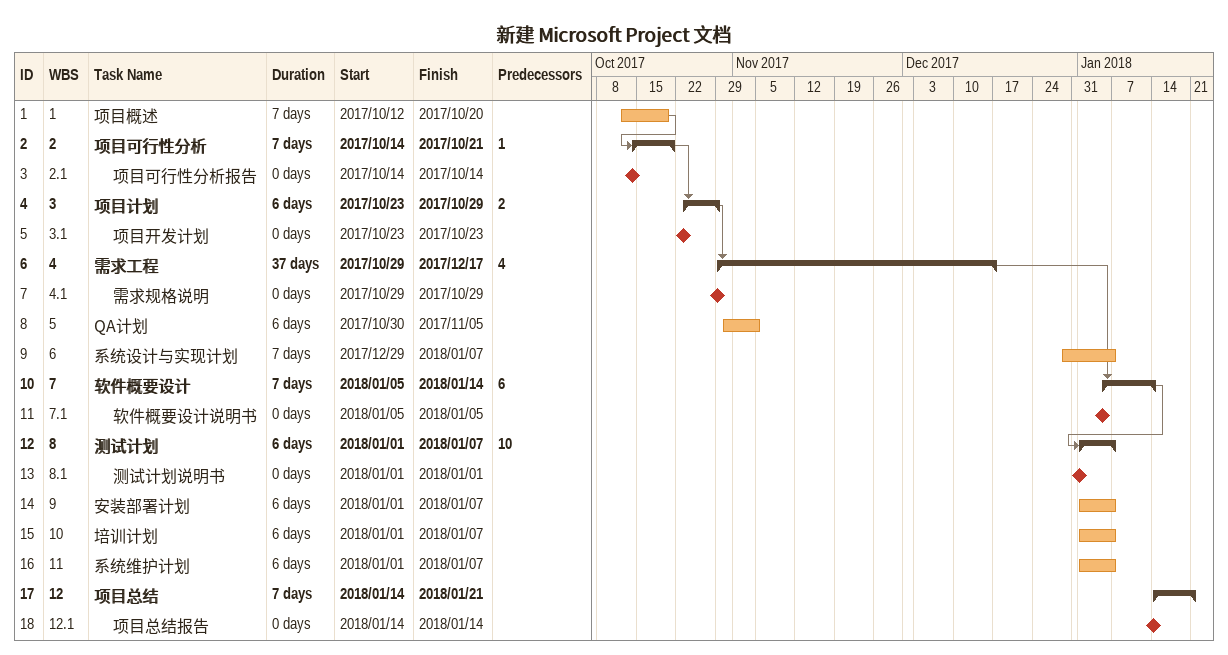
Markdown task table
新建 Microsoft Project 文档

| ID | WBS | Task | Duration | Start | Finish | Predecessors |
|---|---|---|---|---|---|---|
| 1 | 1 | 项目概述 | 7d | 2017-10-12 | 2017-10-20 |  |
| 2 | 2 | **项目可行性分析** | 7d | 2017-10-14 | 2017-10-21 | 1 |
| 3 | 2.1 | 项目可行性分析报告 | 0d | 2017-10-14 | 2017-10-14 |  |
| 4 | 3 | **项目计划** | 6d | 2017-10-23 | 2017-10-29 | 2 |
| 5 | 3.1 | 项目开发计划 | 0d | 2017-10-23 | 2017-10-23 |  |
| 6 | 4 | **需求工程** | 37d | 2017-10-29 | 2017-12-17 | 4 |
| 7 | 4.1 | 需求规格说明 | 0d | 2017-10-29 | 2017-10-29 |  |
| 8 | 5 | QA计划 | 6d | 2017-10-30 | 2017-11-05 |  |
| 9 | 6 | 系统设计与实现计划 | 7d | 2017-12-29 | 2018-01-07 |  |
| 10 | 7 | **软件概要设计** | 7d | 2018-01-05 | 2018-01-14 | 6 |
| 11 | 7.1 | 软件概要设计说明书 | 0d | 2018-01-05 | 2018-01-05 |  |
| 12 | 8 | **测试计划** | 6d | 2018-01-01 | 2018-01-07 | 10 |
| 13 | 8.1 | 测试计划说明书 | 0d | 2018-01-01 | 2018-01-01 |  |
| 14 | 9 | 安装部署计划 | 6d | 2018-01-01 | 2018-01-07 |  |
| 15 | 10 | 培训计划 | 6d | 2018-01-01 | 2018-01-07 |  |
| 16 | 11 | 系统维护计划 | 6d | 2018-01-01 | 2018-01-07 |  |
| 17 | 12 | **项目总结** | 7d | 2018-01-14 | 2018-01-21 |  |
| 18 | 12.1 | 项目总结报告 | 0d | 2018-01-14 | 2018-01-14 |  |
